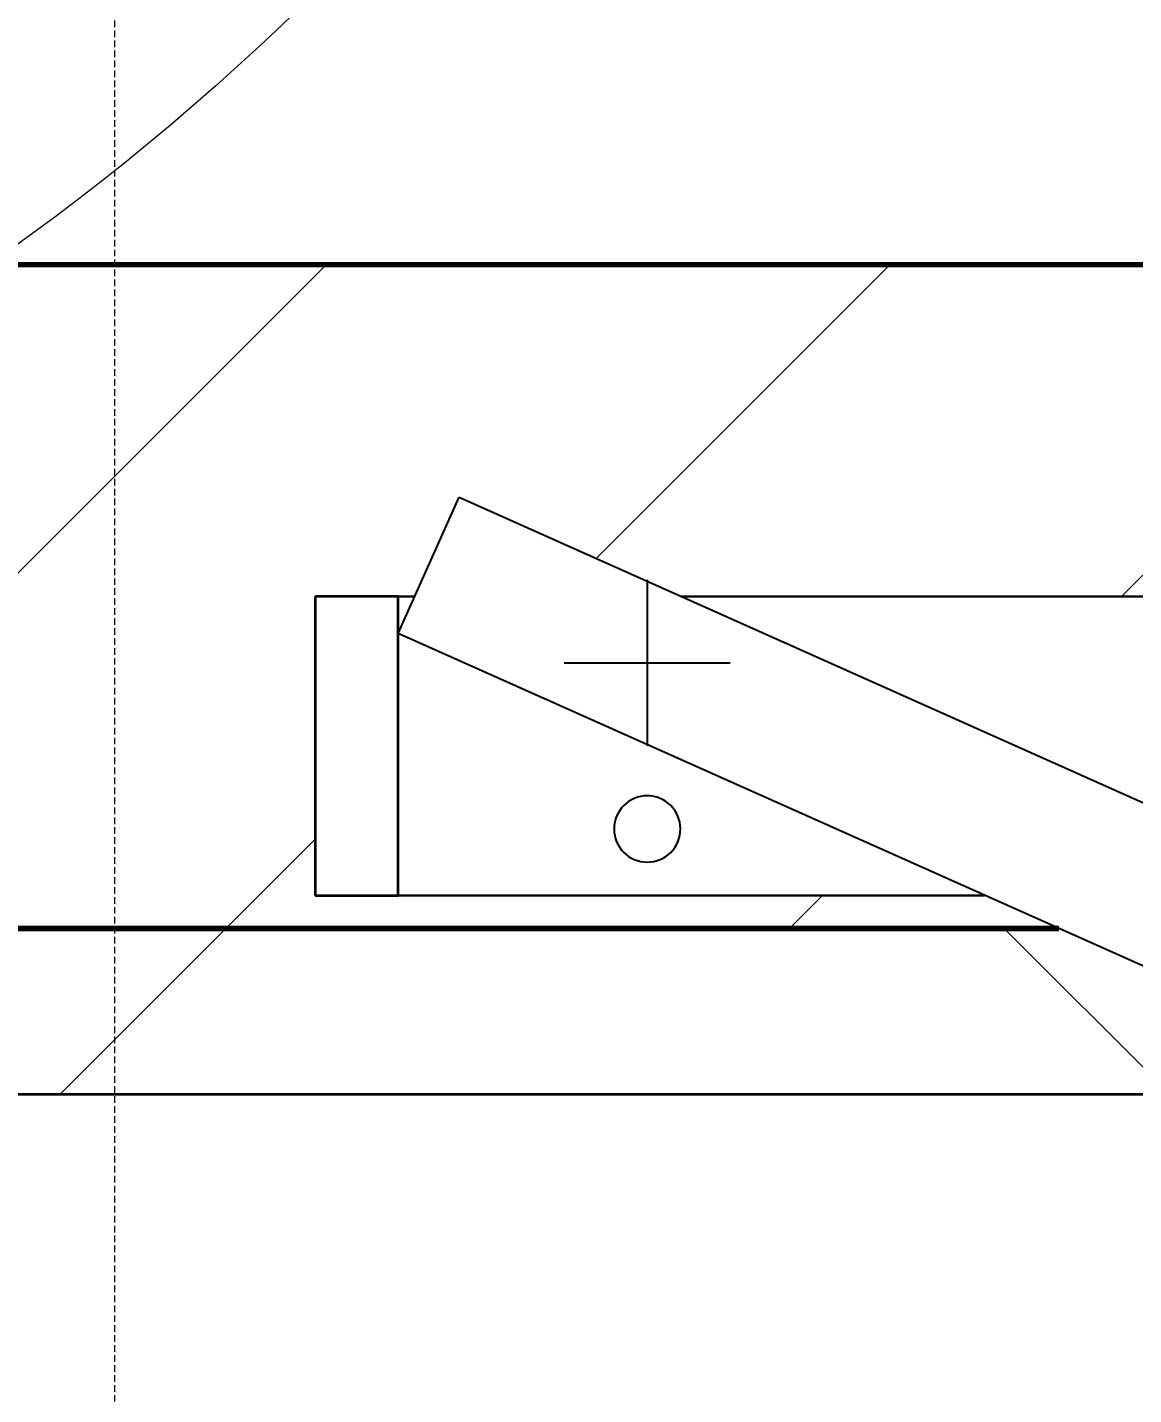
# Model space of a CAD drawing. Header units: millimetres. Extents: x -794326 to -715748, y -17796 to 22353.
# Drawn here: x -739669 to -739335.9, y 7803.6 to 8215.5 of the extents above; entities that cross this region are included whole.
import ezdxf

# ---------------------------------------------------------------- set-up
doc = ezdxf.new("R2010")
doc.units = ezdxf.units.MM
doc.linetypes.add('DPA_Hidden 50', pattern=[3, 2, -1])
for name, color, linetype, lineweight in [('A-ANNO-DIMS', 1, 'Continuous', 9), ('A-ANNO-DIMS-100', 1, 'Continuous', 9), ('A-ANNO-NOTE', 3, 'Continuous', 25), ('A-DETL', 1, 'Continuous', 70), ('A-DOOR', 3, 'Continuous', 70), ('A-DOOR-E', 2, 'Continuous', 25), ('A-GLAZ-CURT', 2, 'Continuous', 9), ('A-WALL', 5, 'Continuous', 35), ('A-WALL-FNSH', 2, 'Continuous', 35), ('A-WALL-PATT', 1, 'Continuous', 35)]:
    doc.layers.add(name, color=color, linetype=linetype, lineweight=lineweight)
doc.styles.add('Arial_2', font='arial.ttf', dxfattribs={"height": 300})
doc.dimstyles.new('DPA-DIM-3_0_T-T', dxfattribs={"dimscale": 304.8, "dimtxt": 306.07782, "dimasz": 0.656168, "dimexe": 0.656168, "dimexo": 0.0625, "dimgap": 0.164042, "dimtad": 1, "dimdec": 0, "dimzin": 0, "dimdsep": 46, "dimtxsty": 'Arial_2', "dimblk1": 'OBLIQUE', "dimblk2": 'OBLIQUE', "dimsah": 1, "dimcen": 0.09, "dimdle": 0.656168, "dimadec": 8, "dimazin": 0, "dimtfac": 1, "dimtdec": 4, "dimtix": 1, "dimtmove": 0, "dimatfit": 3, "dimfxl": 1.312336, "dimfxlon": 1, "dimtvp": 1, "dimtolj": 1, "dimtzin": 0, "dimarcsym": 2})

# ---------------------------------------------------------------- blocks, each defined once
blk = doc.blocks.new('DPA_AC-SG-PI - A2_1200x2000 mm-12153081-4282-01 ENLARGED LOWER PLATFORM LEVEL - REFLECTED CEILING PLAN - SHEET 3')
at = {"layer": 'A-DOOR', "lineweight": 25}
for p, q in [((-500, 5), (-500, -45)), ((-525, -20), (-475, -20))]:
    blk.add_line(p, q, dxfattribs=at)
at = {"layer": 'A-DOOR', "lineweight": 35}
for p, q in [((-575, 0), (-600, 0)), ((-600, 0), (-600, -90)), ((-575, -90), (-575, 0)), ((-600, -90), (-575, -90))]:
    blk.add_line(p, q, dxfattribs=at)
at = {"layer": 'A-DOOR', "lineweight": 25}
for start, end in [(0, 180), (180, 0)]:
    blk.add_arc((-500, -70), 10, start, end, dxfattribs=at)
at = {"layer": 'A-DOOR-E'}
for p, q in [((-575, -11.13), (-556.64, 29.95)), ((-556.64, 29.95), (522.81, -452.33)), ((-600, 0), (-570.03, 0)), ((-600, -90), (-600, 0)), ((-575, 0), (-575, -90)), ((-570.03, 0), (-575, 0)), ((-489.61, 0), (600, 0)), ((575, 0), (-489.61, 0)), ((504.45, -493.42), (-575, -11.13)), ((-398.48, -90), (-600, -90)), ((-575, -90), (-398.48, -90))]:
    blk.add_line(p, q, dxfattribs=at)
blk = doc.blocks.new('PPLS-PP19_Custom Tile Pattern - Custom Tile Pattern-V48-4282-01 ENLARGED LOWER PLATFORM LEVEL - REFLECTED CEILING PLAN - SHEET 3')
at = {"layer": 'A-GLAZ-CURT'}
for p, q in [((-35.81, 0), (300, 0)), ((300, 0), (-35.81, 0)), ((195.99, 0), (213.31, 0)), ((213.31, 0), (195.99, 0)), ((230.06, 0), (300, 0)), ((76.1, -50), (300, -50)), ((300, -50), (76.1, -50))]:
    blk.add_line(p, q, dxfattribs=at)
for points, knots in [([(70.61, 0), (66.16, 0), (55.8, 0), (39.61, 0), (24.74, 0), (2.64, 0), (-17.84, 0), (-30.57, 0), (-31.82, 0), (-32, 0)], [-4647.237329, -4647.237329, -4647.237329, -4647.237329, -4326.416877, -4098.545751, -3766.694881, -3333.063701, -2994.501669, -2698.150104, -2614.070998, -2614.070998, -2614.070998, -2614.070998]), ([(103.09, 0), (101.08, 0), (86.31, 0), (63.34, 0), (35.84, 0), (12, 0), (3.08, 0), (-1.67, 0), (-2.25, 0)], [-375.435014, -375.435014, -375.435014, -375.435014, -369.147452, -330.153101, -307.516438, -285.83788, -246.234814, -234.646884, -234.646884, -234.646884, -234.646884]), ([(22.48, 0), (22.69, 0), (25, 0), (31, 0), (39.04, 0), (51.19, 0), (58.74, 0), (61.34, 0), (61.45, 0)], [-1970.912998, -1970.912998, -1970.912998, -1970.912998, -1956.422387, -1818.904206, -1645.594513, -1443.202566, -1228.752106, -1120.932285, -1120.932285, -1120.932285, -1120.932285]), ([(76.63, 0), (74.8, 0), (67.65, 0), (53.52, 0), (37, 0), (26.92, 0), (22.98, 0), (22.57, 0)], [-3095.572228, -3095.572228, -3095.572228, -3095.572228, -2950.589685, -2634.532728, -2313.748533, -2106.613311, -2081.953693, -2081.953693, -2081.953693, -2081.953693]), ([(22.58, 0), (24.84, 0), (29.19, 0), (37.44, 0), (45.92, 0), (57.76, 0), (64.47, 0), (72.74, 0), (75.22, 0), (76.03, 0), (76.21, 0)], [-1338.562723, -1338.562723, -1338.562723, -1338.562723, -1206.526904, -1089.329421, -901.315459, -753.071572, -495.328968, -421.953223, -334.951786, -290.452333, -290.452333, -290.452333, -290.452333]), ([(22.59, 0), (28.9, 0), (49.08, 0), (72.39, 0), (88.6, 0), (90.47, 0)], [-410.748509, -410.748509, -410.748509, -410.748509, -390.253598, -346.313304, -340.547929, -340.547929, -340.547929, -340.547929]), ([(90.37, 0), (87.89, 0), (83.4, 0), (74.4, 0), (62.26, 0), (51.85, 0), (43.81, 0), (30.33, 0), (24.45, 0), (22.59, 0)], [-7376.617754, -7376.617754, -7376.617754, -7376.617754, -7135.649961, -6924.452779, -6738.82075, -6548.303034, -6314.283804, -6135.05769, -6004.757138, -6004.757138, -6004.757138, -6004.757138]), ([(22.59, 0), (31.21, 0), (49.23, 0), (70.92, 0), (82.12, 0), (83.66, 0)], [-5026.866031, -5026.866031, -5026.866031, -5026.866031, -4573.028122, -4094.177415, -3869.465285, -3869.465285, -3869.465285, -3869.465285]), ([(27.44, 0), (27.9, 0), (29.54, 0), (38.07, 0), (53.39, 0), (71.67, 0), (84.83, 0), (85.72, 0), (89.14, 0), (90.46, 0)], [-5037.309798, -5037.309798, -5037.309798, -5037.309798, -4887.603822, -4705.298446, -4353.683244, -3960.84581, -3759.045785, -3336.541051, -3072.774355, -3072.774355, -3072.774355, -3072.774355]), ([(27.89, 0), (29.09, 0), (33.4, 0), (48.37, 0), (67.96, 0), (83.01, 0), (90.33, 0)], [-147.777612, -147.777612, -147.777612, -147.777612, -135.792042, -118.513713, -97.899267, -75.885801, -75.885801, -75.885801, -75.885801]), ([(136.44, 0), (121.66, 0), (86.93, 0), (51.16, 0), (31.18, 0)], [-106.750556, -106.750556, -106.750556, -106.750556, -59.610984, 0, 0, 0, 0]), ([(157.72, 0), (153.35, 0), (140.2, 0), (109.77, 0), (76.86, 0), (57.82, 0), (46.51, 0), (41.18, 0), (36.02, 0), (35.54, 0), (35.54, 0)], [-499.095705, -499.095705, -499.095705, -499.095705, -458.593899, -401.860199, -357.622665, -341.267687, -334.000314, -326.15566, -319.318397, -317.489778, -317.489778, -317.489778, -317.489778]), ([(36.29, 0), (37.77, 0), (48.82, 0), (64.79, 0), (80.73, 0), (90.35, 0), (90.48, 0)], [-314.598523, -314.598523, -314.598523, -314.598523, -305.899624, -287.17622, -249.500363, -248.970764, -248.970764, -248.970764, -248.970764]), ([(61.47, 0), (61.47, 0), (61.21, 0), (54.61, 0), (53.71, 0), (53.56, 0)], [-1113.311073, -1113.311073, -1113.311073, -1113.311073, -1096.402191, -891.204116, -747.28819, -747.28819, -747.28819, -747.28819]), ([(76.22, 0), (75.58, 0), (73.64, 0), (71.05, 0), (70.61, 0)], [-193.634889, -193.634889, -193.634889, -193.634889, -31.537676, 0, 0, 0, 0]), ([(90.47, 0), (94.45, 0), (106.21, 0), (116.36, 0), (128.63, 0), (128.95, 0)], [-75.739638, -75.739638, -75.739638, -75.739638, -63.759246, -39.050993, -35.895543, -35.895543, -35.895543, -35.895543]), ([(114.39, 0), (114.2, 0), (112.08, 0), (105.42, 0), (95.67, 0), (92.04, 0), (90.47, 0)], [-8148.58938, -8148.58938, -8148.58938, -8148.58938, -8105.191388, -7723.759874, -7531.75727, -7379.692486, -7379.692486, -7379.692486, -7379.692486]), ([(90.69, 0), (106.62, 0), (122.52, 0), (138.28, 0), (138.53, 0)], [-340.322825, -340.322825, -340.322825, -340.322825, -291.370682, -290.5735, -290.5735, -290.5735, -290.5735]), ([(91.08, 0), (104.44, 0), (124.56, 0), (132.42, 0), (134.6, 0)], [-248.179537, -248.179537, -248.179537, -248.179537, -194.761443, -152.241002, -152.241002, -152.241002, -152.241002]), ([(94.4, 0), (94.4, 0), (94.64, 0), (99.11, 0), (108.97, 0), (120.79, 0), (139.94, 0), (163.31, 0), (185.23, 0), (193.62, 0), (194.69, 0), (194.79, 0)], [-2348.345796, -2348.345796, -2348.345796, -2348.345796, -2310.419338, -2233.599744, -2052.234781, -1843.028543, -1530.39897, -1095.004608, -529.74427, -295.064701, -265.121568, -265.121568, -265.121568, -265.121568]), ([(129.02, 0), (129.02, 0), (124.41, 0), (122.35, 0), (114.96, 0), (108.04, 0), (103.09, 0)], [-35.386604, -35.386604, -35.386604, -35.386604, -31.430235, -22.807238, -15.488593, 0, 0, 0, 0]), ([(157.9, 0), (156.77, 0), (151.67, 0), (143.29, 0), (134.04, 0), (126.24, 0), (118.6, 0), (114.23, 0), (111.98, 0), (105.66, 0), (105.23, 0), (105.23, 0)], [-10292.955006, -10292.955006, -10292.955006, -10292.955006, -10098.273015, -9847.788484, -9677.714971, -9567.007022, -9453.21225, -9220.200448, -9012.77275, -8966.157302, -8929.495943, -8929.495943, -8929.495943, -8929.495943]), ([(105.26, 0), (105.52, 0), (111.01, 0), (112.65, 0), (113.59, 0)], [-8920.561005, -8920.561005, -8920.561005, -8920.561005, -8814.835624, -8577.462505, -8577.462505, -8577.462505, -8577.462505]), ([(128.58, 0), (128.8, 0), (130.16, 0), (139.26, 0), (151.41, 0), (157.04, 0), (158.23, 0)], [-633.326174, -633.326174, -633.326174, -633.326174, -627.736123, -618.981161, -602.094757, -596.246381, -596.246381, -596.246381, -596.246381]), ([(137.1, 0), (136, 0), (133.64, 0), (129.87, 0), (129.11, 0)], [-670.405967, -670.405967, -670.405967, -670.405967, -651.020627, -640.742133, -640.742133, -640.742133, -640.742133]), ([(193.8, 0), (193.33, 0), (190.11, 0), (183.13, 0), (171, 0), (161.95, 0), (161.28, 0), (158.76, 0), (158.19, 0)], [-11665.349007, -11665.349007, -11665.349007, -11665.349007, -11565.880756, -11105.624034, -10839.086983, -10768.332124, -10666.779182, -10580.760289, -10580.760289, -10580.760289, -10580.760289]), ([(300, 0), (286.53, 0), (254.22, 0), (207.11, 0), (177.41, 0), (159.41, 0), (158.36, 0), (158.3, 0)], [-285.253232, -285.253232, -285.253232, -285.253232, -244.693688, -187.987675, -143.776725, -129.632772, -123.58589, -123.58589, -123.58589, -123.58589]), ([(168.37, 0), (167.68, 0), (165.08, 0), (161.48, 0), (158.37, 0)], [-543.375029, -543.375029, -543.375029, -543.375029, -530.793311, -501.142146, -501.142146, -501.142146, -501.142146]), ([(158.4, 0), (158.99, 0), (161.52, 0), (162.19, 0), (162.75, 0)], [-595.962103, -595.962103, -595.962103, -595.962103, -592.980799, -581.414464, -581.414464, -581.414464, -581.414464]), ([(159.07, 0), (159.13, 0), (160.84, 0), (165.21, 0), (174.15, 0), (185.98, 0), (208.82, 0), (219.42, 0), (230.06, 0)], [-115.643202, -115.643202, -115.643202, -115.643202, -114.681583, -87.660824, -65.295536, -41.623857, -24.459831, 0, 0, 0, 0]), ([(162.75, 0), (165.4, 0), (170.91, 0), (172.61, 0), (172.61, 0)], [-111.264224, -111.264224, -111.264224, -111.264224, -56.742688, -19.085662, -19.085662, -19.085662, -19.085662]), ([(247.1, 0), (246.76, 0), (245.04, 0), (238.34, 0), (226.56, 0), (221.1, 0), (200.27, 0), (182.99, 0), (174.27, 0), (169.67, 0), (168.99, 0)], [-9649.085549, -9649.085549, -9649.085549, -9649.085549, -9581.591397, -9406.094246, -9221.510254, -9016.44624, -8717.832359, -8253.978395, -8152.463617, -8069.855175, -8069.855175, -8069.855175, -8069.855175]), ([(215.22, 0), (214.62, 0), (210.55, 0), (203.98, 0), (187.54, 0), (175.3, 0), (169.49, 0)], [-203.825446, -203.825446, -203.825446, -203.825446, -198.527383, -184.406837, -162.427601, -142.916156, -142.916156, -142.916156, -142.916156]), ([(171.51, 0), (176.48, 0), (193.23, 0), (201.73, 0), (208.81, 0), (213.9, 0), (241.96, 0), (266.73, 0), (281.71, 0), (289.39, 0), (292.44, 0), (293.37, 0)], [-7971.819559, -7971.819559, -7971.819559, -7971.819559, -7784.112253, -7606.717214, -7289.299508, -7042.621073, -6582.165592, -6068.460911, -5766.029927, -5566.724884, -5463.307426, -5463.307426, -5463.307426, -5463.307426]), ([(172.07, 0), (177.66, 0), (187.87, 0), (201.08, 0), (207.47, 0), (213.96, 0), (215.11, 0)], [-255.364076, -255.364076, -255.364076, -255.364076, -237.955587, -223.92608, -215.862851, -208.75215, -208.75215, -208.75215, -208.75215]), ([(294.1, 0), (284.24, 0), (260.04, 0), (230.43, 0), (219.94, 0), (219.02, 0)], [-12425.016367, -12425.016367, -12425.016367, -12425.016367, -11905.454923, -11162.864862, -10856.732305, -10856.732305, -10856.732305, -10856.732305]), ([(219.9, 0), (220.86, 0), (227.84, 0), (242.06, 0), (246.54, 0), (246.96, 0)], [-10670.940496, -10670.940496, -10670.940496, -10670.940496, -10511.382485, -9925.173265, -9834.877357, -9834.877357, -9834.877357, -9834.877357]), ([(284.76, 0), (284.76, 0), (285.09, 0), (287.47, 0), (293.59, 0), (297.76, 0), (300, 0)], [-4110.630118, -4110.630118, -4110.630118, -4110.630118, -4053.389046, -3959.664717, -3862.421465, -3746.95702, -3746.95702, -3746.95702, -3746.95702]), ([(293.34, 0), (292.14, 0), (289.12, 0), (285.38, 0), (284.87, 0)], [-4539.118746, -4539.118746, -4539.118746, -4539.118746, -4358.271401, -4143.037883, -4143.037883, -4143.037883, -4143.037883]), ([(294.21, 0), (295.46, 0), (297.02, 0), (297.86, 0), (298.09, 0)], [-5431.142546, -5431.142546, -5431.142546, -5431.142546, -5280.360606, -5199.253518, -5199.253518, -5199.253518, -5199.253518])]:
    blk.add_open_spline(points, degree=3, knots=knots, dxfattribs=at)
for points in [[(80.35, 0), (79.57, 0), (78.27, 0), (76.63, 0)], [(84.06, 0), (83.48, 0), (82.41, 0), (81.72, 0)], [(90.82, 0), (92.15, 0), (93.46, 0), (94.33, 0)], [(168.74, 0), (168.74, 0), (169.81, 0), (171.51, 0)], [(195.11, 0), (194.91, 0), (194.44, 0), (193.8, 0)], [(297.38, 0), (296.61, 0), (295.53, 0), (294.16, 0)], [(300, 0), (298.25, 0), (296.49, 0), (294.72, 0)]]:
    blk.add_open_spline(points, degree=3, dxfattribs=at)
blk = doc.blocks.new('PPLS-PP19_Custom Tile Pattern - Custom Tile Pattern-V49-4282-01 ENLARGED LOWER PLATFORM LEVEL - REFLECTED CEILING PLAN - SHEET 3')
at = {"layer": 'A-GLAZ-CURT'}
for p, q in [((-300, 0), (300, 0)), ((300, 0), (-300, 0)), ((-293.07, 0), (-275.75, 0)), ((-275.75, 0), (-293.07, 0)), ((-222.32, 0), (-205, 0)), ((-205, 0), (-222.32, 0)), ((-300, -50), (300, -50)), ((300, -50), (-300, -50))]:
    blk.add_line(p, q, dxfattribs=at)
at = {"layer": 'A-GLAZ-CURT', "flags": 128}
for points in [[(-300, 0), (-291.56, 0), (-283.3, 0), (-275.2, 0), (-267.26, 0), (-259.45, 0), (-251.77, 0), (-244.2, 0), (-236.74, 0), (-229.36, 0), (-222.06, 0), (-214.83, 0), (-207.71, 0), (-200.76, 0), (-194.02, 0), (-187.54, 0), (-181.38, 0), (-175.58, 0), (-170.25, 0)], [(-170.14, 0), (-174.47, 0), (-179.49, 0), (-184.81, 0), (-190.44, 0), (-196.37, 0), (-202.58, 0), (-209.04, 0), (-215.73, 0), (-222.63, 0), (-229.72, 0), (-236.97, 0), (-244.39, 0), (-251.96, 0), (-259.67, 0), (-267.51, 0), (-275.48, 0), (-283.55, 0), (-291.73, 0), (-300, 0)]]:
    blk.add_lwpolyline(points, dxfattribs=at)
at = {"layer": 'A-GLAZ-CURT'}
for points, knots in [([(-300, 0), (-284.65, 0), (-236.57, 0), (-174.61, 0), (-129.95, 0), (-112.58, 0), (-104.9, 0), (-102.4, 0)], [-5323.127839, -5323.127839, -5323.127839, -5323.127839, -4502.809032, -2700.551212, -1002.059161, -460.363443, -251.268625, -251.268625, -251.268625, -251.268625]), ([(-171.17, 0), (-184.6, 0), (-218.63, 0), (-262.56, 0), (-294.48, 0), (-300, 0)], [-16151.889957, -16151.889957, -16151.889957, -16151.889957, -15131.813646, -13729.592194, -13439.944408, -13439.944408, -13439.944408, -13439.944408]), ([(-137.88, 0), (-140.56, 0), (-147.66, 0), (-147.69, 0), (-158.72, 0), (-174.02, 0), (-185.59, 0), (-209.77, 0), (-232.01, 0), (-255.22, 0), (-262.59, 0), (-264.9, 0), (-265.4, 0)], [-3187.727384, -3187.727384, -3187.727384, -3187.727384, -2919.378265, -2477.344047, -2237.412286, -2029.680487, -1755.085331, -1400.429864, -858.079193, -543.655514, -208.940337, 0, 0, 0, 0]), ([(-258.6, 0), (-257.91, 0), (-254.26, 0), (-241.25, 0), (-225.99, 0), (-213.1, 0), (-200.2, 0), (-187.01, 0), (-176.88, 0), (-171.08, 0)], [-5722.54675, -5722.54675, -5722.54675, -5722.54675, -5657.471696, -5413.335975, -5017.494783, -4832.723979, -4666.091899, -4349.945572, -4071.073527, -4071.073527, -4071.073527, -4071.073527]), ([(-133.82, 0), (-135.51, 0), (-137.8, 0), (-149.31, 0), (-162.01, 0), (-177.91, 0), (-199.46, 0), (-216.65, 0), (-231.26, 0), (-233.46, 0), (-234, 0)], [-2731.647847, -2731.647847, -2731.647847, -2731.647847, -2418.507304, -2308.929706, -2113.765672, -1763.376603, -1422.553702, -978.033455, -846.069444, -682.911962, -682.911962, -682.911962, -682.911962]), ([(-233.49, 0), (-233.44, 0), (-232.38, 0), (-230.74, 0), (-225.3, 0), (-223.63, 0)], [-455.274641, -455.274641, -455.274641, -455.274641, -440.605512, -119.536984, 0, 0, 0, 0]), ([(-223.63, 0), (-219.39, 0), (-206.17, 0), (-188.65, 0), (-175.29, 0), (-170.15, 0)], [-5463.295695, -5463.295695, -5463.295695, -5463.295695, -5161.076232, -4739.070012, -4469.480708, -4469.480708, -4469.480708, -4469.480708])]:
    blk.add_open_spline(points, degree=3, knots=knots, dxfattribs=at)
blk = doc.blocks.new('DIMBLOCK66-4282-01 ENLARGED LOWER PLATFORM LEVEL - REFLECTED CEILING PLAN - SHEET 3')
at = {"layer": 'A-ANNO-DIMS-100'}
for p, q in [((-745542.37, 8666.44), (-745542.37, 8066.44)), ((-745542.37, 8266.44), (-745542.37, 8666.44)), ((-728752.37, 8666.44), (-728752.37, 8066.44)), ((-728752.37, 8266.44), (-728752.37, 8666.44)), ((-745742.37, 8266.44), (-728552.37, 8266.44))]:
    blk.add_line(p, q, dxfattribs=at)
at = {"layer": 'A-ANNO-DIMS-100', "lineweight": 35}
for p, q in [((-745542.37, 8266.44), (-745442.37, 8366.44)), ((-728752.37, 8266.44), (-728652.37, 8366.44)), ((-745542.37, 8266.44), (-745642.37, 8166.44)), ((-728752.37, 8266.44), (-728852.37, 8166.44))]:
    blk.add_line(p, q, dxfattribs=at)
at = {"layer": 'A-ANNO-DIMS-100', "color": 0, "insert": (-737724.21, 8705.91), "char_height": 300, "width": 1384.4135, "attachment_point": 1, "line_spacing_factor": 0.941778, "style": 'Arial_2'}
blk.add_mtext('16790', dxfattribs=at)
blk = doc.blocks.new('_Oblique')
at = {"color": 0, "linetype": 'ByBlock', "lineweight": -2}
blk.add_line((-0.5, -0.5), (0.5, 0.5), dxfattribs=at)
blk = doc.blocks.new('DPA_AN_Section Line - UP-Left-16619115-4282-01 ENLARGED LOWER PLATFORM LEVEL - REFLECTED CEILING PLAN - SHEET 3')
at = {"layer": 'A-ANNO-NOTE', "lineweight": 18}
blk.add_circle((0, 0.0278), 7.5, dxfattribs=at)

msp = doc.modelspace()

# ---------------------------------------------------------------- hatches: boundary and pattern name
at = {"layer": 'A-WALL-PATT', "lineweight": 9}
h = msp.add_hatch(dxfattribs=at)
h.set_pattern_fill('FP_2', color=256, style=0, pattern_type=2)
h.set_pattern_definition([(45, (0, 0), (-84.852814, 84.852814), [])])
h.paths.add_polyline_path([(-733552.04, 7944.02), (-733352.04, 7944.02), (-733352.04, 8144.02), (-755057.37, 8144.02), (-755057.37, 7944.02), (-741758.47, 7944.02), (-741780.86, 7954.02), (-741982.37, 7954.02), (-741982.37, 8044.02), (-741952.4, 8044.02), (-741939.02, 8073.97), (-741871.98, 8044.02), (-740782.37, 8044.02), (-740782.37, 7954.02), (-741670.54, 7954.02), (-741648.16, 7944.02), (-739358.47, 7944.02), (-739380.86, 7954.02), (-739582.37, 7954.02), (-739582.37, 8044.02), (-739552.4, 8044.02), (-739539.02, 8073.97), (-739471.98, 8044.02), (-738382.37, 8044.02), (-738382.37, 7954.02), (-739270.54, 7954.02), (-739248.16, 7944.02), (-734010.62, 7944.02)])
h = msp.add_hatch(dxfattribs=at)
h.set_pattern_fill('FP_3', color=256, style=0, pattern_type=2)
h.set_pattern_definition([(45, (0, 0), (-212.13203, 212.13203), []), (135, (0, 0), (-212.13203, -212.13203), [])])
h.paths.add_polyline_path([(-733602.04, 7894.02), (-733552.04, 7894.02), (-733552.04, 7944.02), (-739248.16, 7944.02), (-739136.25, 7894.02), (-734010.62, 7894.02)])
h.paths.add_polyline_path([(-739780.1, 7894.02), (-739246.56, 7894.02), (-739358.47, 7944.02), (-741648.16, 7944.02), (-741536.25, 7894.02), (-739847.98, 7894.02)])
h.paths.add_polyline_path([(-741646.56, 7894.02), (-741758.47, 7944.02), (-751479.42, 7944.02), (-751479.42, 7894.02), (-741680.64, 7894.02)])

# ---------------------------------------------------------------- linework, layer by layer
at = {"layer": 'A-DETL', "color": 55, "linetype": 'DPA_Hidden 50', "lineweight": 9}
msp.add_line((-739642.66, 5461.51), (-739642.66, 14661.51), dxfattribs=at)
at = {"layer": 'A-WALL', "color": 7, "lineweight": 70}
for p, q in [((-740782.37, 8144.02), (-739582.37, 8144.02)), ((-739582.37, 8144.02), (-738382.37, 8144.02)), ((-740782.37, 7944.02), (-739582.37, 7944.02)), ((-739582.37, 7944.02), (-740782.37, 7944.02)), ((-739582.37, 7944.02), (-739358.47, 7944.02)), ((-739358.47, 7944.02), (-739582.37, 7944.02))]:
    msp.add_line(p, q, dxfattribs=at)
at = {"layer": 'A-WALL-FNSH', "color": 250}
for p, q in [((-739582.37, 7894.02), (-740782.37, 7894.02)), ((-739246.56, 7894.02), (-739582.37, 7894.02))]:
    msp.add_line(p, q, dxfattribs=at)

# ---------------------------------------------------------------- block references
at = {"layer": 'A-ANNO-NOTE', "xscale": 100, "yscale": 100, "zscale": 100, "rotation": 269.9999999999999}
msp.add_blockref('DPA_AN_Section Line - UP-Left-16619115-4282-01 ENLARGED LOWER PLATFORM LEVEL - REFLECTED CEILING PLAN - SHEET 3', (-740112.66, 8759.02), dxfattribs=at)
at = {"layer": 'A-DOOR-E'}
msp.add_blockref('DPA_AC-SG-PI - A2_1200x2000 mm-12153081-4282-01 ENLARGED LOWER PLATFORM LEVEL - REFLECTED CEILING PLAN - SHEET 3', (-738982.37, 8044.02), dxfattribs=at)
at = {"layer": 'A-GLAZ-CURT', "rotation": 180}
for name, p in [('PPLS-PP19_Custom Tile Pattern - Custom Tile Pattern-V49-4282-01 ENLARGED LOWER PLATFORM LEVEL - REFLECTED CEILING PLAN - SHEET 3', (-739882.37, 7894.02)), ('PPLS-PP19_Custom Tile Pattern - Custom Tile Pattern-V48-4282-01 ENLARGED LOWER PLATFORM LEVEL - REFLECTED CEILING PLAN - SHEET 3', (-739282.37, 7894.02))]:
    msp.add_blockref(name, p, dxfattribs=at)

# ---------------------------------------------------------------- dimensions: what is measured, and where the dimension line sits
at = {"layer": 'A-ANNO-DIMS'}
dim = msp.add_linear_dim(base=(-728752.37, 8266.44), p1=(-745542.37, 8666.44), p2=(-728752.37, 8666.44), dimstyle='DPA-DIM-3_0_T-T', override={"dimpost": '<>', "dimfxl": 16790}, dxfattribs=at)
dim.commit()
dim.dimension.update_dxf_attribs({"geometry": 'DIMBLOCK66-4282-01 ENLARGED LOWER PLATFORM LEVEL - REFLECTED CEILING PLAN - SHEET 3', "text_midpoint": (-737147.37, 8469.62)})

doc.saveas('drawing.dxf')
